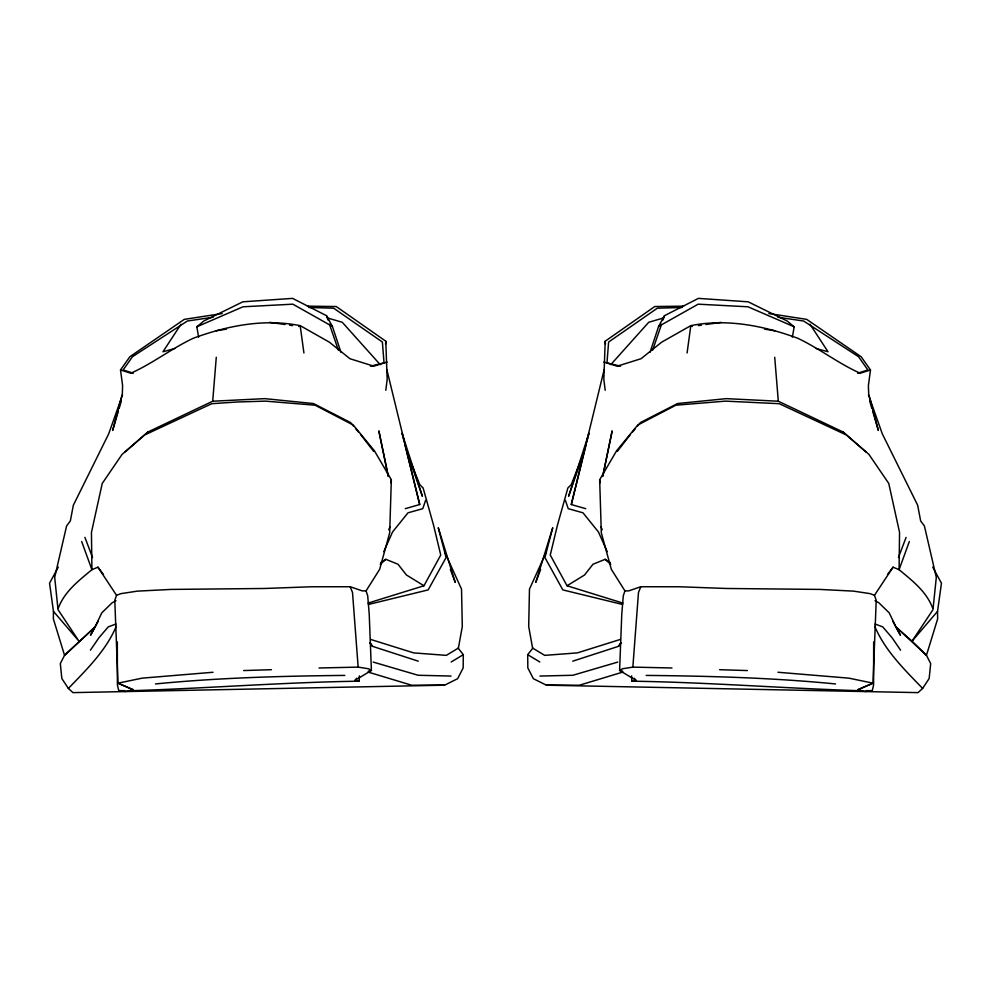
<?xml version="1.0" encoding="UTF-8"?>
<svg xmlns="http://www.w3.org/2000/svg" width="991" height="991" viewBox="0 0 991 991"><rect width="100%" height="100%" fill="white"/><g stroke="black" fill="none" stroke-linecap="round" stroke-linejoin="round"><path stroke-width="1.49" d="M683.592 306.157L654.754 306.541L605.216 341.201L603.829 379.454L605.191 390.268M873.666 641.92L873.604 684.855L872.266 690.653L865.49 691.47L857.735 689.773L873.021 683.171L876.217 600.286L874.458 595.318L870.135 593.646L853.585 591.131L819.842 589.422L726.527 588.481L679.615 586.771L640.793 586.734L628.79 590.871L624.925 590.871L611.323 569.305L601.314 532.799L599.666 479.755L616.613 450.756L637.721 425.077L675.825 405.208L725.511 401.132L779.236 403.696L845.273 434.479M458.102 648.052L463.305 654.667L463.169 667.922L457.631 678.699L444.563 685.19L72.95 692.622L68.367 688.448L61.838 678.513L60.315 663.598L64.551 655.311L95.062 626.969L101.8 612.834L112.107 602.825L115.972 600.682M58.296 567.1L49.55 583.216L53.464 611.373L53.353 618.867L64.551 655.311L95.062 626.969L90.54 635.256L98.27 621.134M133.76 690.628C208.89 688.2 283.996 682.303 359.238 681.176L359.349 675.874M145.727 434.479L211.764 403.696L237.022 401.999L265.489 401.132L315.175 405.208L353.279 425.077L374.387 450.756L391.334 479.755L389.686 532.799L379.677 569.305L366.075 590.871L367.711 595.851L369.222 614.073L371.402 670.436L355.026 680.346L359.238 681.176M385.573 344.211L385.784 341.201L336.246 306.541L307.408 306.157M631.651 675.874L631.763 681.176L635.974 680.346L619.598 670.436L622.459 668.776L632.853 667.116L638.477 592.531L640.793 586.734M58.345 608.04C64.588 591.454 78.772 580.627 91.915 569.689L91.445 532.39L102.234 483.447L122.066 454.398L147.944 431.989L212.693 401.219L216.286 357.28M687.085 352.982L690.814 325.643C726.911 318.396 763.739 325.742 797.792 338.278C819.421 348.51 838.349 363.486 860.213 373.235L870.482 369.977L861.154 356.748L806.724 319.375L768.83 313.528M385.809 390.268L387.171 379.454L385.784 341.201M390.937 482.815L391.334 479.755M870.482 369.977L868.389 385.672L868.686 393.96L878.348 430.441L872.712 411.327M532.898 648.052L527.695 654.667L527.831 667.922L533.369 678.699L546.437 685.19L918.05 692.622L922.633 688.448L929.162 678.513L930.685 663.598L926.449 655.311L937.647 618.867L937.536 611.373L941.45 583.216L932.704 567.1M792.379 337.163L794.175 326.795L787.089 320.973L748.193 301.821L698.42 298.378L664.49 315.683L658.594 326.448L650.034 352.3M604.138 369.705L571.287 504.53L585.743 508.68M602.763 476.448L612.153 430.874L602.801 475.791M571.287 504.53L585.991 445.157M586.734 442.184L588.939 433.278L568.623 496.268L582.423 456.492L571.237 484.661L567.88 487.981L557.425 525.255L550.253 555.047L567.05 585.768L622.93 603.098M118.288 411.327L112.652 430.441L122.314 393.96L122.611 385.672L120.518 369.977L129.846 356.748L184.276 319.375L222.17 313.528M119.155 408.379L121.323 401.033M624.925 590.871L623.289 595.851L621.778 614.073L619.598 670.436L622.559 671.13M425.585 500.405L422.761 508.68L408.007 512.818L392.56 531.956L383.79 551.64M652.685 350.046L661.542 324.28M663.016 319.982L664.49 315.683M366.075 590.871L362.21 590.871L350.207 586.734L311.385 586.771L264.473 588.481L171.158 589.422L137.415 591.131L120.865 593.646L116.542 595.318L114.783 600.286L117.979 683.171L133.265 689.773L125.51 691.47L118.734 690.653L117.396 684.855L117.334 641.92M122.512 394.926L108.725 433.785L73.346 505.224L70.336 520.969L66.595 525.961L54.691 577.357L58.035 609.7L78.946 641.152L53.464 611.373M909.329 541.544L899.085 569.689C912.228 580.627 926.412 591.454 932.655 608.04M540.64 569.503L535.759 582.398L552.73 527.745L544.901 557.512L562.826 589.905L622.583 604.473M116.244 626.3C106.062 650.653 86.415 669.705 68.367 688.448M898.428 557.524L906.096 537.395M388.72 529.801L389.971 526.989M545.756 553.226L529.467 589.149L528.698 626.485L532.576 648.04L544.703 655.361L577.332 652.896L620.391 639.418M368.07 603.098L423.95 585.768L440.747 555.047L433.575 525.255L423.12 487.981L419.763 484.661L408.577 456.492L422.377 496.268L402.061 433.278L404.266 442.184M617.294 451.4L630.474 434.43M874.458 595.318L893.064 567.186L899.085 569.689L899.555 532.39L888.766 483.447L868.934 454.398L843.056 431.989L778.307 401.219L726.23 398.642L677.51 403.548L640.384 422.6L637.411 426.142M180.981 324.243L162.995 351.743L174.788 348.547M90.416 650.183L98.964 637.708L108.279 626.869L116.009 624.008M618.471 646.343L621.122 642.701L618.471 646.343L572.748 661.17M887.552 574.433L893.064 567.186M355.026 680.346L356.748 678.216M632.456 432.064L635.429 428.508M937.536 611.373L912.054 641.152L926.449 655.311L895.938 626.969L889.2 612.834L878.893 602.825L875.028 600.682M610.753 364.676L648.721 322.286L663.499 317.962M380.234 564.387L385.846 559.32L397.986 564.226L406.459 575.003L423.95 585.768M125.101 451.921L147.944 431.989M198.621 337.163L196.825 326.795L203.911 320.973L242.807 301.821L292.58 298.378L326.51 315.683L332.406 326.448L340.966 352.3M380.705 562.628L385.846 559.32M567.05 585.768L584.541 575.003L593.014 564.226L605.154 559.32L610.295 562.628M451.19 661.976L463.305 654.667M298.712 326.473L300.186 325.643L329.359 342.18L349.972 358.73L373.842 366.187L387.147 362.025M658.594 326.448L698.172 304.175L747.97 306.789L794.175 326.795M196.825 326.795L243.03 306.789L292.828 304.175L332.406 326.448M857.735 689.773L873.021 683.171L848.878 678.154L777.96 672.257M103.448 574.433L97.936 567.186L91.915 569.689L81.671 541.544M303.915 352.982L300.186 325.643C264.089 318.396 227.261 325.742 193.208 338.278C171.579 348.51 152.651 363.486 130.787 373.235L120.518 369.977M857.624 373.223L867.868 369.965L858.578 356.735L803.639 321.022L777.898 317.231M622.943 672.047L579.363 685.227L546.437 685.19M617.777 662.087L572.872 675.267L539.934 676.06M405.257 508.68L419.713 504.53L386.862 369.705M370.436 366.199L384.025 362.855L382.39 342.044L333.67 308.201L308.907 307.483M368.417 604.473L428.174 589.905L446.099 557.512L438.27 527.745L455.241 582.398L450.36 569.503M368.441 671.13L371.402 670.436L368.541 668.776L358.147 667.116L319.028 667.984M216.273 330.759L226.481 329.136M213.102 317.231L187.361 321.022L132.422 356.735L123.132 369.965L133.376 373.223M698.382 325.605L701.43 325.172M705.988 324.515L721.213 322.36M213.04 672.257L142.122 678.154L117.979 683.171L133.265 689.773M155.476 683.939C218.379 677.757 281.642 676.035 344.818 675.416M212.693 401.219L264.77 398.642L313.49 403.548L350.616 422.6L353.589 426.142M243.65 670.56L271.447 669.693M682.093 307.483L657.33 308.201L608.61 342.044L606.975 362.855L620.564 366.199M118.734 690.653L124.742 690.653M444.563 685.19L411.637 685.227L368.057 672.047M646.182 675.416C709.358 676.035 772.621 677.757 835.524 683.939M857.24 690.628C782.11 688.2 707.004 682.303 631.763 681.176M866.258 690.653L872.266 690.653M632.853 667.116L671.972 667.984M451.066 676.06L418.128 675.267L373.223 662.087M719.553 669.693L747.35 670.56M269.787 322.36L285.012 324.515M289.57 325.172L292.618 325.605M764.519 329.136L774.727 330.759M816.212 348.547L828.005 351.743L810.019 324.243M327.501 317.962L342.279 322.286L380.247 364.676M603.853 362.025L617.158 366.187L641.028 358.73L661.641 342.18L690.814 325.643L692.288 326.473M370.609 639.418L413.668 652.896L446.297 655.361L458.424 648.04L462.301 626.485L461.533 589.149L445.244 553.226M372.529 646.343L369.878 642.701L372.529 646.343L418.252 661.17M874.991 624.008L882.721 626.869L892.036 637.708L900.584 650.183M527.695 654.667L539.81 661.976M843.056 431.989L865.899 451.921M605.154 559.32L610.766 564.387M922.633 688.448C904.585 669.705 884.938 650.653 874.756 626.3M355.571 428.508L358.544 432.064M360.526 434.43L373.706 451.4M634.252 678.216L635.974 680.346M97.936 567.186L116.542 595.318M892.73 621.134L900.46 635.256L895.938 626.969L912.054 641.152L932.965 609.7L936.309 577.357L924.405 525.961L920.664 520.969L917.654 505.224L882.275 433.785L868.488 394.926M601.029 526.989L602.28 529.801M607.21 551.64L598.44 531.956L582.993 512.818L568.239 508.68L565.415 500.405M350.207 586.734L352.523 592.531L358.147 667.116M84.904 537.395L92.572 557.524M326.51 315.683L327.984 319.982M329.458 324.28L338.315 350.046M869.677 401.033L871.845 408.379M405.009 445.157L419.713 504.53M388.199 475.791L378.847 430.874L388.237 476.448M599.666 479.755L600.063 482.815M774.714 357.28L778.307 401.219M605.216 341.201L605.427 344.211"/></g></svg>
